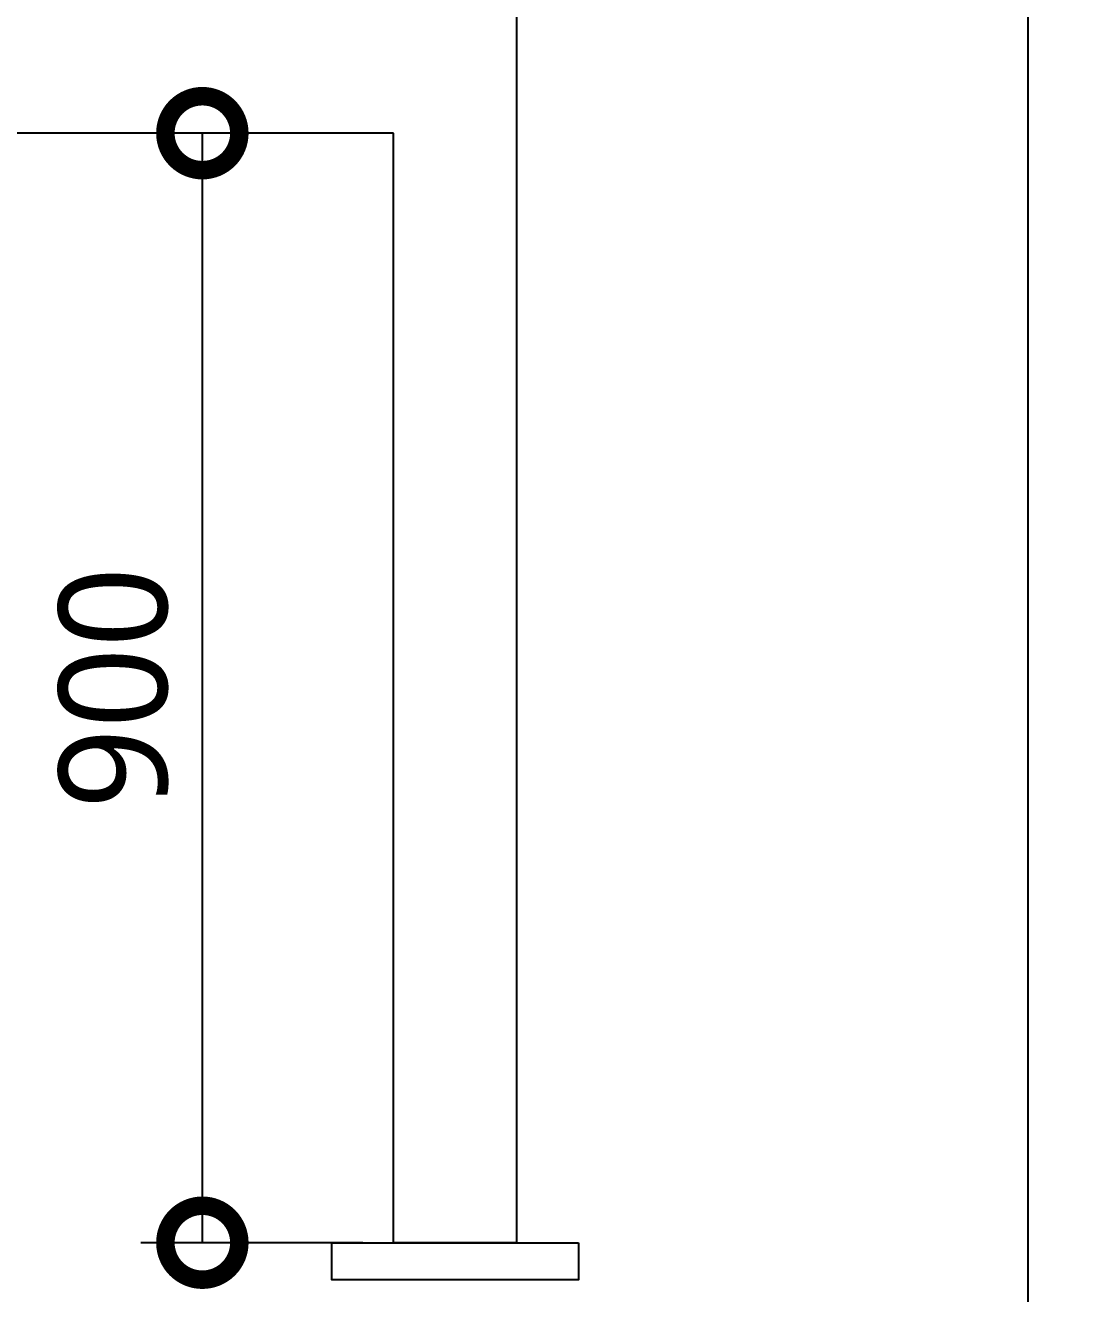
# Model space of a CAD drawing. Extents: x 11477420 to 23072185, y -28506554 to -14238804.
# Drawn here: x 11520297 to 11521161, y -14257781 to -14256752 of the extents above; entities that cross this region are included whole.
import ezdxf

# ---------------------------------------------------------------- set-up
doc = ezdxf.new("R2010")
doc.units = 0
doc.header["$LTSCALE"] = 50
doc.header["$MEASUREMENT"] = 0
doc.layers.get('0').update_dxf_attribs({"linetype": 'CONTINUOUS'})
doc.layers.get('DEFPOINTS').update_dxf_attribs({"linetype": 'CONTINUOUS'})
for name, color, linetype in [('07-DIM WAL', 5, 'CONTINUOUS'), ('1.천장.벽체선(내벽)', 3, 'CONTINUOUS'), ('CO-DO-FR', 7, 'CONTINUOUS'), ('CO-DOOR', 8, 'CONTINUOUS')]:
    doc.layers.add(name, color=color, linetype=linetype)
doc.styles.add('DAWIN', font='NanumSquareR.ttf')
doc.dimstyles.new('40', dxfattribs={"dimscale": 40, "dimtxt": 2.2, "dimasz": 3, "dimexe": 1.25, "dimexo": 0.625, "dimtad": 1, "dimdec": 0, "dimzin": 0, "dimdsep": 46, "dimlunit": 6, "dimtxsty": 'DAWIN', "dimblk1": 'DOTSMALL', "dimblk2": 'DOTSMALL', "dimsah": 1, "dimcen": 0.001, "dimclrd": 1, "dimclre": 1, "dimclrt": 3, "dimadec": 0, "dimazin": 0, "dimtfac": 1, "dimtdec": 0, "dimtix": 1, "dimtmove": 2, "dimatfit": 3, "dimldrblk": 'DOTSMALL', "dimfxl": 0, "dimtolj": 1, "dimtzin": 0, "dimarcsym": 0})

# ---------------------------------------------------------------- blocks, each defined once
blk = doc.blocks.new('D-401')
at = {"layer": 'CO-DO-FR'}
blk.add_lwpolyline([(0, 200), (30, 200), (30, 0), (0, 0)], close=True, dxfattribs=at)
blk = doc.blocks.new('_DOTSMALL')
at = {"color": 0, "linetype": 'ByBlock', "const_width": 0.5}
blk.add_lwpolyline([(-0.0625, 0, 1), (0.0625, 0, 1)], format="xyb", close=True, dxfattribs=at)
blk = doc.blocks.new('*D383')
at = {"layer": '07-DIM WAL', "color": 1, "lineweight": -2, "ltscale": 10}
for p, q in [((11520721.1, -14248284.4), (11521160.7, -14248284.4)), ((11521110.7, -14248284.4), (11521110.7, -14258689.4)), ((11520721.1, -14258689.4), (11521160.7, -14258689.4))]:
    blk.add_line(p, q, dxfattribs=at)
at = {"layer": 'DEFPOINTS', "color": 0, "ltscale": 10}
for p in [(11520696.1, -14248284.4), (11520696.1, -14258689.4), (11521110.7, -14258689.4)]:
    blk.add_point(p, dxfattribs=at)
at = {"layer": '07-DIM WAL', "color": 1, "lineweight": -2, "ltscale": 10, "xscale": 120, "yscale": 120, "zscale": 120}
for p, rotation in [((11521110.7, -14248284.4), 90), ((11521110.7, -14258689.4), 270)]:
    blk.add_blockref('_DOTSMALL', p, dxfattribs=dict(at, rotation=rotation))
at = {"layer": '07-DIM WAL', "color": 3, "ltscale": 10, "insert": (11521030, -14253486.9), "char_height": 88, "attachment_point": 5, "rotation": 90, "style": 'DAWIN'}
blk.add_mtext('\\A1;10,405', dxfattribs=at)
blk = doc.blocks.new('*D427')
at = {"layer": '07-DIM WAL', "color": 1, "lineweight": -2, "ltscale": 10}
for p, q in [((11520571.1, -14256839.4), (11520391, -14256839.4)), ((11520441, -14257739.4), (11520441, -14256839.4)), ((11520571.1, -14257739.4), (11520391, -14257739.4))]:
    blk.add_line(p, q, dxfattribs=at)
at = {"layer": 'DEFPOINTS', "color": 0, "ltscale": 10}
for p in [(11520441, -14256839.4), (11520596.1, -14256839.4), (11520596.1, -14257739.4)]:
    blk.add_point(p, dxfattribs=at)
at = {"layer": '07-DIM WAL', "color": 1, "lineweight": -2, "ltscale": 10, "xscale": 120, "yscale": 120, "zscale": 120}
for p, rotation in [((11520441, -14256839.4), 90), ((11520441, -14257739.4), 270)]:
    blk.add_blockref('_DOTSMALL', p, dxfattribs=dict(at, rotation=rotation))
at = {"layer": '07-DIM WAL', "color": 3, "ltscale": 10, "insert": (11520369, -14257289.4), "char_height": 88, "attachment_point": 5, "rotation": 90, "style": 'DAWIN'}
blk.add_mtext('\\A1;900', dxfattribs=at)

msp = doc.modelspace()

# ---------------------------------------------------------------- linework, layer by layer
at = {"layer": '1.천장.벽체선(내벽)', "ltscale": 30}
for p, q in [((11520696.1, -14257739.4), (11520696.1, -14256639.4)), ((11520596.1, -14256839.4), (11517596.1, -14256839.4)), ((11520696.1, -14257739.4), (11520596.1, -14257739.4))]:
    msp.add_line(p, q, dxfattribs=at)
at = {"layer": '1.천장.벽체선(내벽)'}
msp.add_line((11520596.1, -14257739.4), (11520596.1, -14256839.4), dxfattribs=at)

# ---------------------------------------------------------------- block references
at = {"layer": 'CO-DOOR', "rotation": 270}
msp.add_blockref('D-401', (11520546.1, -14257739.4), dxfattribs=at)

# ---------------------------------------------------------------- dimensions: what is measured, and where the dimension line sits
at = {"layer": '07-DIM WAL', "ltscale": 10}
for base, p1, p2, picture, middle in [((11521110.7, -14258689.4), (11520696.1, -14248284.4), (11520696.1, -14258689.4), '*D383', (11521030, -14253486.9)), ((11520441, -14256839.4), (11520596.1, -14257739.4), (11520596.1, -14256839.4), '*D427', (11520369, -14257289.4))]:
    dim = msp.add_linear_dim(base=base, p1=p1, p2=p2, angle=90, dimstyle='40', dxfattribs=at)
    dim.commit()
    dim.dimension.update_dxf_attribs({"geometry": picture, "text_midpoint": middle})

doc.saveas('drawing.dxf')
